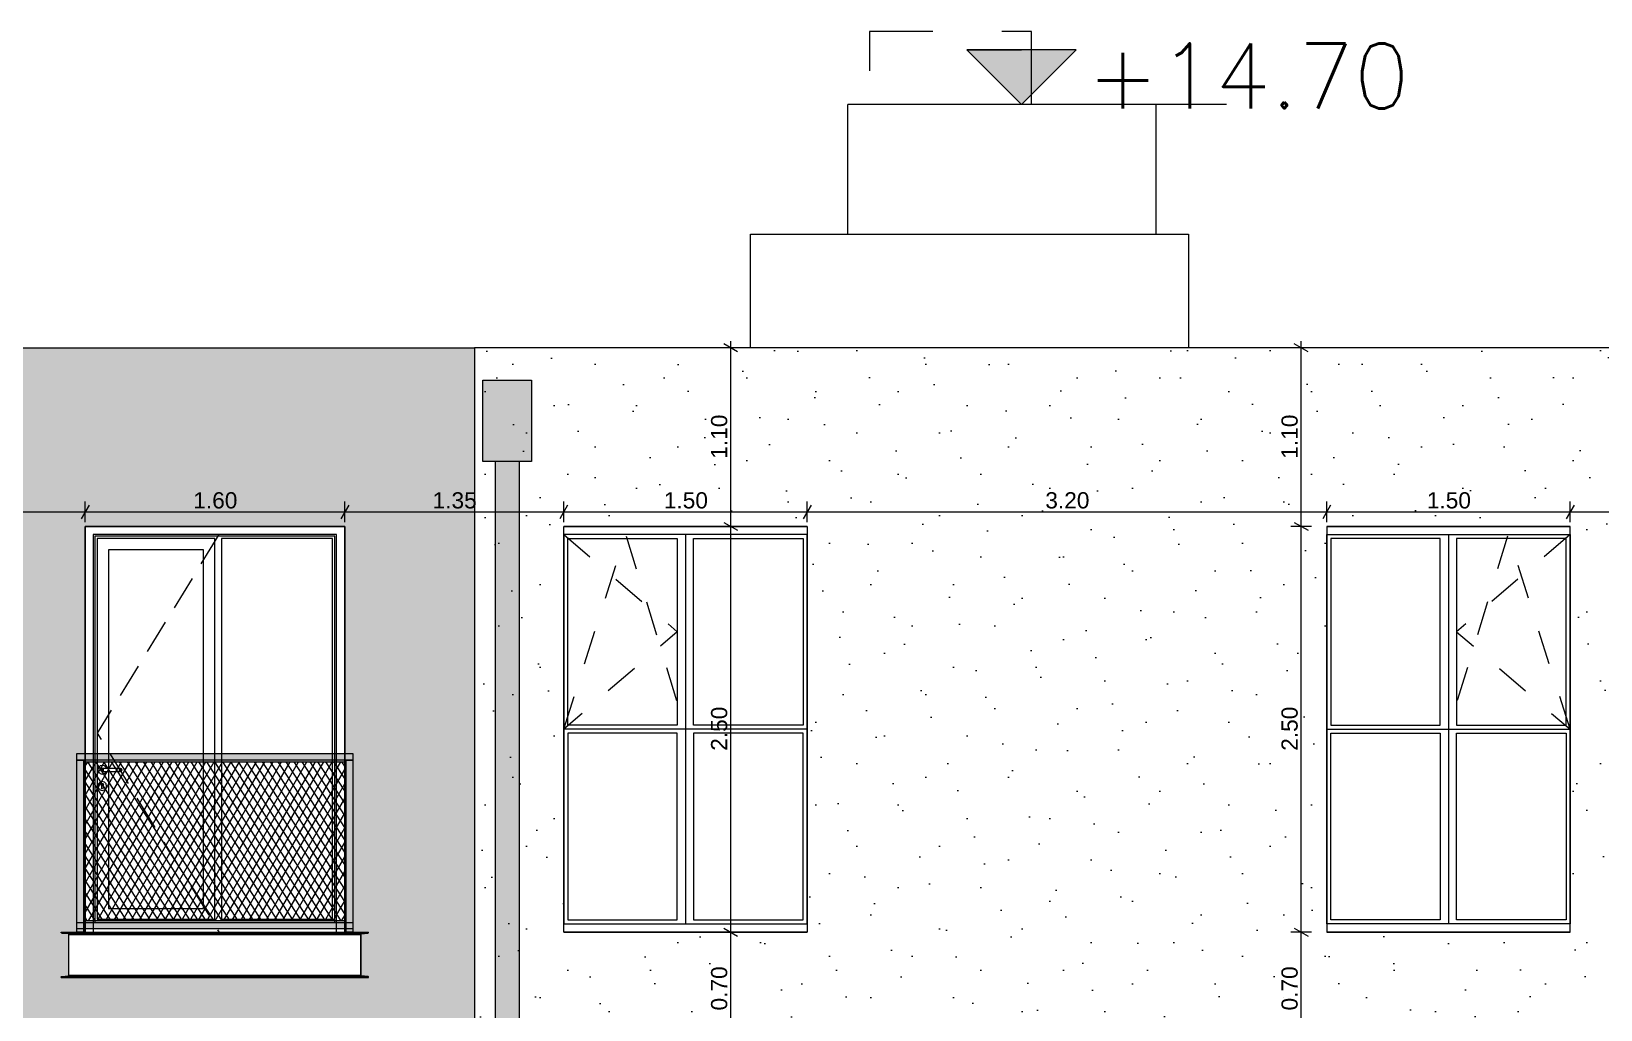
# Model space of a CAD drawing. Header units: millimetres. Extents: x 476571643 to 477489869, y 4620928210 to 4621294454.
# Drawn here: x 477412876 to 477422545, y 4621005952 to 4621011980 of the extents above; entities that cross this region are included whole.
import ezdxf

# ---------------------------------------------------------------- set-up
doc = ezdxf.new("R2010")
doc.units = ezdxf.units.MM
doc.header["$MEASUREMENT"] = 0
for name, pattern in [('Dashed', [423.333333, 211.666667, -211.666667]), ('Hidden Line', [317.5, 211.666667, -105.833333]), ('Long Dashed', [1058.333302, 634.99999, -423.333311])]:
    doc.linetypes.add(name, pattern=pattern)
for name, color, linetype, lineweight in [('0_Pen_No__1_Pen_No__250', 7, 'Continuous', 0), ('0_Pen_No__250_Pen_No__142', 142, 'Continuous', 0), ('0_Pen_No__7_Pen_No__250', 7, 'Continuous', 0), ('2D Drafting - General_Pen_No__7_Pen_No__7', 7, 'Continuous', 0), ('New_2D Drafting - General_Pen_No__1_Pen_No__253', 252, 'Continuous', 0), ('New_2D Drafting - General_Pen_No__30_Pen_No__9_Pen_No__9_Pen_No__253', 252, 'Continuous', 0), ('New_2D Drafting - General_Pen_No__30_Pen_No__9_Pen_No__9_Pen_No__255', 255, 'Continuous', 0), ('New_2D Drafting - General_Pen_No__30_Pen_No__9_Pen_No__9_Pen_No__42', 250, 'Continuous', 0), ('New_2D Drafting - General_Pen_No__30_Pen_No__9_Pen_No__9_Pen_No__7', 7, 'Continuous', 0), ('New_2D Drafting - General_Pen_No__4', 7, 'Continuous', 0), ('New_2D Drafting - General_Pen_No__7', 7, 'Continuous', 0), ('New_2D Drafting - General_Pen_No__7_Pen_No__250', 7, 'Continuous', 0), ('New_Structural - Bearing_Pen_No__250', 7, 'Continuous', 0), ('New_Structural - Bearing_Pen_No__7', 7, 'Continuous', 0), ('Structural - Bearing_Pen_No__250', 7, 'Continuous', 0), ('Structural - Bearing_Pen_No__7_Pen_No__7_Pen_No__7', 7, 'Continuous', 0), ('zoma_Pen_No__142', 142, 'Continuous', 0), ('zoma_Pen_No__1_Pen_No__142', 142, 'Continuous', 0)]:
    doc.layers.add(name, color=color, linetype=linetype, lineweight=lineweight)
doc.layers.add('zoma', color=7, linetype='Continuous')
doc.styles.add('GENERATED_STYLE_2', font='arial.ttf')
doc.dimstyles.new('GENERATED_STYLE__31', dxfattribs={"dimtxt": 100, "dimasz": 64.421331, "dimexe": 0.18, "dimexo": 3, "dimgap": 0.09, "dimtad": 1, "dimtih": 1, "dimtoh": 1, "dimlfac": 0.001, "dimzin": 0, "dimdsep": 46, "dimtxsty": 'GENERATED_STYLE_2', "dimblk": 'ARROWHEAD_2', "dimblk1": 'ARROWHEAD_2', "dimblk2": 'ARROWHEAD_2', "dimcen": 0.09, "dimclrd": 142, "dimclre": 142, "dimclrt": 142, "dimadec": 0, "dimazin": 0, "dimtfac": 1, "dimtdec": 4, "dimtmove": 0, "dimatfit": 3, "dimfxl": 1, "dimtolj": 1, "dimtzin": 0, "dimarcsym": 0})
doc.dimstyles.new('GENERATED_STYLE__32', dxfattribs={"dimtxt": 100, "dimasz": 64.421331, "dimexe": 0.18, "dimexo": 3, "dimgap": 0.09, "dimtad": 1, "dimlfac": 0.001, "dimzin": 0, "dimdsep": 46, "dimtxsty": 'GENERATED_STYLE_2', "dimblk": 'ARROWHEAD_2', "dimblk1": 'ARROWHEAD_2', "dimblk2": 'ARROWHEAD_2', "dimcen": 0.09, "dimclrd": 142, "dimclre": 142, "dimclrt": 142, "dimadec": 0, "dimazin": 0, "dimtfac": 1, "dimtdec": 4, "dimtmove": 0, "dimatfit": 3, "dimfxl": 1, "dimtolj": 1, "dimtzin": 0, "dimarcsym": 0})

# ---------------------------------------------------------------- blocks, each defined once
blk = doc.blocks.new('*D1758', base_point=(476844527.1, 4621385791))
at = {"layer": 'zoma_Pen_No__142', "color": 142, "linetype": 'Continuous', "lineweight": 0, "transparency": 16777216}
for p, q in [((477411532.4, 4621009061.3), (477411483.5, 4621008976.5)), ((477411508, 4621008955.3), (477411508, 4621009082.5)), ((477411508, 4621009018.9), (477413206.3, 4621009018.9)), ((477413230.8, 4621009061.3), (477413181.8, 4621008976.5)), ((477413206.3, 4621008955.3), (477413206.3, 4621009082.5))]:
    blk.add_line(p, q, dxfattribs=at)
at = {"layer": 'zoma_Pen_No__142', "color": 142, "lineweight": 0, "transparency": 16777216, "insert": (477412224.1, 4621009038.9), "char_height": 100, "attachment_point": 7, "style": 'GENERATED_STYLE_2'}
blk.add_mtext('\\A1;{\\pql;\\fArial CYR|b0|i0|c204|p34;1.70}', dxfattribs=at)
blk = doc.blocks.new('ARROWHEAD_2')
at = {"color": 0, "linetype": 'Continuous', "lineweight": 0}
for p, q in [((0, 0), (-1, 0)), ((-0.38, -0.66), (0.38, 0.66))]:
    blk.add_line(p, q, dxfattribs=at)
blk = doc.blocks.new('*D1759', base_point=(476844527.1, 4621385791))
at = {"layer": 'zoma_Pen_No__142', "color": 142, "linetype": 'Continuous', "lineweight": 0, "transparency": 16777216}
for p, q in [((477413230.8, 4621009061.3), (477413181.8, 4621008976.5)), ((477413206.3, 4621008955.3), (477413206.3, 4621009082.5)), ((477413206.3, 4621009018.9), (477414806.3, 4621009018.9)), ((477414830.8, 4621009061.3), (477414781.8, 4621008976.5)), ((477414806.3, 4621008955.3), (477414806.3, 4621009082.5))]:
    blk.add_line(p, q, dxfattribs=at)
at = {"layer": 'zoma_Pen_No__142', "color": 142, "lineweight": 0, "transparency": 16777216, "insert": (477413873.3, 4621009038.9), "char_height": 100, "attachment_point": 7, "style": 'GENERATED_STYLE_2'}
blk.add_mtext('\\A1;{\\pql;\\fArial CYR|b0|i0|c204|p34;1.60}', dxfattribs=at)
blk = doc.blocks.new('*D1760', base_point=(476844527.1, 4621385791))
at = {"layer": 'zoma_Pen_No__142', "color": 142, "linetype": 'Continuous', "lineweight": 0, "transparency": 16777216}
for p, q in [((477414830.8, 4621009061.3), (477414781.8, 4621008976.5)), ((477414806.3, 4621008955.3), (477414806.3, 4621009082.5)), ((477414806.3, 4621009018.9), (477416155.5, 4621009018.9)), ((477416180, 4621009061.3), (477416131.1, 4621008976.5)), ((477416155.5, 4621008955.3), (477416155.5, 4621009082.5))]:
    blk.add_line(p, q, dxfattribs=at)
at = {"layer": 'zoma_Pen_No__142', "color": 142, "lineweight": 0, "transparency": 16777216, "insert": (477415347.9, 4621009038.9), "char_height": 100, "attachment_point": 7, "style": 'GENERATED_STYLE_2'}
blk.add_mtext('\\A1;{\\pql;\\fArial CYR|b0|i0|c204|p34;1.35}', dxfattribs=at)
blk = doc.blocks.new('*D1761', base_point=(476844527.1, 4621385791))
at = {"layer": 'zoma_Pen_No__142', "color": 142, "linetype": 'Continuous', "lineweight": 0, "transparency": 16777216}
for p, q in [((477416180, 4621009061.3), (477416131.1, 4621008976.5)), ((477416155.5, 4621008955.3), (477416155.5, 4621009082.5)), ((477416155.5, 4621009018.9), (477417655.5, 4621009018.9)), ((477417680, 4621009061.3), (477417631.1, 4621008976.5)), ((477417655.5, 4621008955.3), (477417655.5, 4621009082.5))]:
    blk.add_line(p, q, dxfattribs=at)
at = {"layer": 'zoma_Pen_No__142', "color": 142, "lineweight": 0, "transparency": 16777216, "insert": (477416772.5, 4621009038.9), "char_height": 100, "attachment_point": 7, "style": 'GENERATED_STYLE_2'}
blk.add_mtext('\\A1;{\\pql;\\fArial CYR|b0|i0|c204|p34;1.50}', dxfattribs=at)
blk = doc.blocks.new('*D1762', base_point=(476844527.1, 4621385791))
at = {"layer": 'zoma_Pen_No__142', "color": 142, "linetype": 'Continuous', "lineweight": 0, "transparency": 16777216}
for p, q in [((477417680, 4621009061.3), (477417631.1, 4621008976.5)), ((477417655.5, 4621008955.3), (477417655.5, 4621009082.5)), ((477417655.5, 4621009018.9), (477420856.7, 4621009018.9)), ((477420881.2, 4621009061.3), (477420832.3, 4621008976.5)), ((477420856.7, 4621008955.3), (477420856.7, 4621009082.5))]:
    blk.add_line(p, q, dxfattribs=at)
at = {"layer": 'zoma_Pen_No__142', "color": 142, "lineweight": 0, "transparency": 16777216, "insert": (477419123.1, 4621009038.9), "char_height": 100, "attachment_point": 7, "style": 'GENERATED_STYLE_2'}
blk.add_mtext('\\A1;{\\pql;\\fArial CYR|b0|i0|c204|p34;3.20}', dxfattribs=at)
blk = doc.blocks.new('*D1763', base_point=(476844527.1, 4621385791))
at = {"layer": 'zoma_Pen_No__142', "color": 142, "linetype": 'Continuous', "lineweight": 0, "transparency": 16777216}
for p, q in [((477420881.2, 4621009061.3), (477420832.3, 4621008976.5)), ((477420856.7, 4621008955.3), (477420856.7, 4621009082.5)), ((477420856.7, 4621009018.9), (477422356.7, 4621009018.9)), ((477422381.2, 4621009061.3), (477422332.3, 4621008976.5)), ((477422356.7, 4621008955.3), (477422356.7, 4621009082.5))]:
    blk.add_line(p, q, dxfattribs=at)
at = {"layer": 'zoma_Pen_No__142', "color": 142, "lineweight": 0, "transparency": 16777216, "insert": (477421473.7, 4621009038.9), "char_height": 100, "attachment_point": 7, "style": 'GENERATED_STYLE_2'}
blk.add_mtext('\\A1;{\\pql;\\fArial CYR|b0|i0|c204|p34;1.50}', dxfattribs=at)
blk = doc.blocks.new('*D1764', base_point=(476844527.1, 4621385791))
at = {"layer": 'zoma_Pen_No__142', "color": 142, "linetype": 'Continuous', "lineweight": 0, "transparency": 16777216}
for p, q in [((477422381.2, 4621009061.3), (477422332.3, 4621008976.5)), ((477422356.7, 4621008955.3), (477422356.7, 4621009082.5)), ((477422356.7, 4621009018.9), (477423705.9, 4621009018.9)), ((477423730.4, 4621009061.3), (477423681.5, 4621008976.5)), ((477423705.9, 4621008955.3), (477423705.9, 4621009082.5))]:
    blk.add_line(p, q, dxfattribs=at)
at = {"layer": 'zoma_Pen_No__142', "color": 142, "lineweight": 0, "transparency": 16777216, "insert": (477422898.3, 4621009038.9), "char_height": 100, "attachment_point": 7, "style": 'GENERATED_STYLE_2'}
blk.add_mtext('\\A1;{\\pql;\\fArial CYR|b0|i0|c204|p34;1.35}', dxfattribs=at)
blk = doc.blocks.new('*D2073', base_point=(476844527.1, 4621385791))
at = {"layer": 'zoma_Pen_No__142', "color": 142, "linetype": 'Continuous', "lineweight": 0, "transparency": 16777216}
for p, q in [((477417248.3, 4621006430), (477417121.2, 4621006430)), ((477417142.4, 4621006454.5), (477417227.1, 4621006405.6)), ((477417184.7, 4621005730), (477417184.7, 4621006430)), ((477417248.3, 4621005730), (477417121.2, 4621005730)), ((477417142.4, 4621005754.5), (477417227.1, 4621005705.6))]:
    blk.add_line(p, q, dxfattribs=at)
at = {"layer": 'zoma_Pen_No__142', "color": 142, "lineweight": 0, "transparency": 16777216, "insert": (477417164.7, 4621005947), "char_height": 100, "attachment_point": 7, "rotation": 90, "style": 'GENERATED_STYLE_2'}
blk.add_mtext('\\A1;{\\pql;\\fArial CYR|b0|i0|c204|p34;0.70}', dxfattribs=at)
blk = doc.blocks.new('*D2074', base_point=(476844527.1, 4621385791))
at = {"layer": 'zoma_Pen_No__142', "color": 142, "linetype": 'Continuous', "lineweight": 0, "transparency": 16777216}
for p, q in [((477417248.3, 4621008930), (477417121.2, 4621008930)), ((477417142.4, 4621008954.5), (477417227.1, 4621008905.6)), ((477417184.7, 4621006430), (477417184.7, 4621008930)), ((477417248.3, 4621006430), (477417121.2, 4621006430)), ((477417142.4, 4621006454.5), (477417227.1, 4621006405.6))]:
    blk.add_line(p, q, dxfattribs=at)
at = {"layer": 'zoma_Pen_No__142', "color": 142, "lineweight": 0, "transparency": 16777216, "insert": (477417164.7, 4621007547), "char_height": 100, "attachment_point": 7, "rotation": 90, "style": 'GENERATED_STYLE_2'}
blk.add_mtext('\\A1;{\\pql;\\fArial CYR|b0|i0|c204|p34;2.50}', dxfattribs=at)
blk = doc.blocks.new('*D2075', base_point=(476844527.1, 4621385791))
at = {"layer": 'zoma_Pen_No__142', "color": 142, "linetype": 'Continuous', "lineweight": 0, "transparency": 16777216}
for p, q in [((477417248.3, 4621010029.6), (477417121.2, 4621010029.6)), ((477417227.1, 4621010005.1), (477417142.4, 4621010054.1)), ((477417184.7, 4621010029.6), (477417184.7, 4621010071)), ((477417184.7, 4621008930), (477417184.7, 4621010029.6)), ((477417248.3, 4621008930), (477417121.2, 4621008930)), ((477417142.4, 4621008954.5), (477417227.1, 4621008905.6))]:
    blk.add_line(p, q, dxfattribs=at)
at = {"layer": 'zoma_Pen_No__142', "color": 142, "lineweight": 0, "transparency": 16777216, "insert": (477417164.7, 4621009346.8), "char_height": 100, "attachment_point": 7, "rotation": 90, "style": 'GENERATED_STYLE_2'}
blk.add_mtext('\\A1;{\\pql;\\fArial CYR|b0|i0|c204|p34;1.10}', dxfattribs=at)
blk = doc.blocks.new('*D2081', base_point=(476844527.1, 4621385791))
at = {"layer": 'zoma_Pen_No__142', "color": 142, "linetype": 'Continuous', "lineweight": 0, "transparency": 16777216}
for p, q in [((477425100.9, 4621006430), (477424973.7, 4621006430)), ((477424994.9, 4621006454.5), (477425079.7, 4621006405.6)), ((477425037.3, 4621005730), (477425037.3, 4621006430)), ((477425100.9, 4621005730), (477424973.7, 4621005730)), ((477424994.9, 4621005754.5), (477425079.7, 4621005705.6))]:
    blk.add_line(p, q, dxfattribs=at)
at = {"layer": 'zoma_Pen_No__142', "color": 142, "lineweight": 0, "transparency": 16777216, "insert": (477425017.3, 4621005947), "char_height": 100, "attachment_point": 7, "rotation": 90, "style": 'GENERATED_STYLE_2'}
blk.add_mtext('\\A1;{\\pql;\\fArial CYR|b0|i0|c204|p34;0.70}', dxfattribs=at)
blk = doc.blocks.new('*D2082', base_point=(476844527.1, 4621385791))
at = {"layer": 'zoma_Pen_No__142', "color": 142, "linetype": 'Continuous', "lineweight": 0, "transparency": 16777216}
for p, q in [((477425100.9, 4621008930), (477424973.7, 4621008930)), ((477424994.9, 4621008954.5), (477425079.7, 4621008905.6)), ((477425037.3, 4621006430), (477425037.3, 4621008930)), ((477425100.9, 4621006430), (477424973.7, 4621006430)), ((477424994.9, 4621006454.5), (477425079.7, 4621006405.6))]:
    blk.add_line(p, q, dxfattribs=at)
at = {"layer": 'zoma_Pen_No__142', "color": 142, "lineweight": 0, "transparency": 16777216, "insert": (477425017.3, 4621007547), "char_height": 100, "attachment_point": 7, "rotation": 90, "style": 'GENERATED_STYLE_2'}
blk.add_mtext('\\A1;{\\pql;\\fArial CYR|b0|i0|c204|p34;2.50}', dxfattribs=at)
blk = doc.blocks.new('*D2083', base_point=(476844527.1, 4621385791))
at = {"layer": 'zoma_Pen_No__142', "color": 142, "linetype": 'Continuous', "lineweight": 0, "transparency": 16777216}
for p, q in [((477425100.9, 4621010029.6), (477424973.7, 4621010029.6)), ((477425079.7, 4621010005.1), (477424994.9, 4621010054.1)), ((477425037.3, 4621010029.6), (477425037.3, 4621010071)), ((477425037.3, 4621008930), (477425037.3, 4621010029.6)), ((477425100.9, 4621008930), (477424973.7, 4621008930)), ((477424994.9, 4621008954.5), (477425079.7, 4621008905.6))]:
    blk.add_line(p, q, dxfattribs=at)
at = {"layer": 'zoma_Pen_No__142', "color": 142, "lineweight": 0, "transparency": 16777216, "insert": (477425017.3, 4621009346.8), "char_height": 100, "attachment_point": 7, "rotation": 90, "style": 'GENERATED_STYLE_2'}
blk.add_mtext('\\A1;{\\pql;\\fArial CYR|b0|i0|c204|p34;1.10}', dxfattribs=at)
blk = doc.blocks.new('*D2089', base_point=(476844527.1, 4621385791))
at = {"layer": 'zoma_Pen_No__142', "color": 142, "linetype": 'Continuous', "lineweight": 0, "transparency": 16777216}
for p, q in [((477420762.9, 4621006430), (477420635.7, 4621006430)), ((477420656.9, 4621006454.5), (477420741.7, 4621006405.6)), ((477420699.3, 4621005730), (477420699.3, 4621006430)), ((477420762.9, 4621005730), (477420635.7, 4621005730)), ((477420656.9, 4621005754.5), (477420741.7, 4621005705.6))]:
    blk.add_line(p, q, dxfattribs=at)
at = {"layer": 'zoma_Pen_No__142', "color": 142, "lineweight": 0, "transparency": 16777216, "insert": (477420679.3, 4621005947), "char_height": 100, "attachment_point": 7, "rotation": 90, "style": 'GENERATED_STYLE_2'}
blk.add_mtext('\\A1;{\\pql;\\fArial CYR|b0|i0|c204|p34;0.70}', dxfattribs=at)
blk = doc.blocks.new('*D2090', base_point=(476844527.1, 4621385791))
at = {"layer": 'zoma_Pen_No__142', "color": 142, "linetype": 'Continuous', "lineweight": 0, "transparency": 16777216}
for p, q in [((477420762.9, 4621008930), (477420635.7, 4621008930)), ((477420656.9, 4621008954.5), (477420741.7, 4621008905.6)), ((477420699.3, 4621006430), (477420699.3, 4621008930)), ((477420762.9, 4621006430), (477420635.7, 4621006430)), ((477420656.9, 4621006454.5), (477420741.7, 4621006405.6))]:
    blk.add_line(p, q, dxfattribs=at)
at = {"layer": 'zoma_Pen_No__142', "color": 142, "lineweight": 0, "transparency": 16777216, "insert": (477420679.3, 4621007547), "char_height": 100, "attachment_point": 7, "rotation": 90, "style": 'GENERATED_STYLE_2'}
blk.add_mtext('\\A1;{\\pql;\\fArial CYR|b0|i0|c204|p34;2.50}', dxfattribs=at)
blk = doc.blocks.new('*D2091', base_point=(476844527.1, 4621385791))
at = {"layer": 'zoma_Pen_No__142', "color": 142, "linetype": 'Continuous', "lineweight": 0, "transparency": 16777216}
for p, q in [((477420762.9, 4621010029.6), (477420635.7, 4621010029.6)), ((477420741.7, 4621010005.1), (477420656.9, 4621010054.1)), ((477420699.3, 4621010029.6), (477420699.3, 4621010071)), ((477420699.3, 4621008930), (477420699.3, 4621010029.6)), ((477420762.9, 4621008930), (477420635.7, 4621008930)), ((477420656.9, 4621008954.5), (477420741.7, 4621008905.6))]:
    blk.add_line(p, q, dxfattribs=at)
at = {"layer": 'zoma_Pen_No__142', "color": 142, "lineweight": 0, "transparency": 16777216, "insert": (477420679.3, 4621009346.8), "char_height": 100, "attachment_point": 7, "rotation": 90, "style": 'GENERATED_STYLE_2'}
blk.add_mtext('\\A1;{\\pql;\\fArial CYR|b0|i0|c204|p34;1.10}', dxfattribs=at)

msp = doc.modelspace()

# ---------------------------------------------------------------- hatches: boundary and pattern name
at = {"layer": '0_Pen_No__250_Pen_No__142', "linetype": 'Continuous', "lineweight": 0}
msp.add_hatch(color=142, dxfattribs=at).paths.add_polyline_path([(477418976.278, 4621011529.442), (477419313.972, 4621011866.97), (477418638.75, 4621011867.135)])
at = {"layer": 'New_2D Drafting - General_Pen_No__30_Pen_No__9_Pen_No__9_Pen_No__253', "linetype": 'Continuous', "lineweight": 0}
h = msp.add_hatch(dxfattribs=at)
h.set_pattern_fill('BRICK___RUNNING_BOND', color=252, style=0, pattern_type=2)
h.set_pattern_definition([(0, (476844527.15, 4621385791.044), (0, 66.64), []), (90, (476844527.15, 4621385791.04), (-244.8, 0), [66.64, -66.64]), (90, (476844649.55, 4621385857.68), (-244.8, 0), [66.64, -66.64])])
h.paths.add_polyline_path([(477408636.175, 4621010029.584), (477415606.129, 4621010029.584), (477415606.129, 4620999330.04), (477415356.743, 4620999330.04), (477413756.743, 4620999330.04), (477412206.527, 4620999330.04), (477412206.527, 4621008930.008), (477412206.527, 4621009630.003), (477409106.655, 4621009630.003), (477408636.186, 4621009630.003)])
h.paths.add_polyline_path([(477414906.205, 4621000030.046), (477414906.205, 4620999750.046), (477413106.205, 4620999750.046), (477413106.205, 4621000030.046), (477413206.311, 4621000030.046), (477413206.311, 4621002530.046), (477414806.311, 4621002530.046), (477414806.311, 4621000030.046)], flags=0)
h.paths.add_polyline_path([(477414906.192, 4621003230.046), (477414906.192, 4621002950.046), (477413106.192, 4621002950.046), (477413106.192, 4621003230.046), (477413206.311, 4621003230.046), (477413206.311, 4621005730.046), (477414806.311, 4621005730.046), (477414806.311, 4621003230.046)], flags=0)
h.paths.add_polyline_path([(477413106.192, 4621006150.046), (477413106.192, 4621006430.046), (477413206.311, 4621006430.046), (477413206.311, 4621008930.046), (477414806.311, 4621008930.046), (477414806.311, 4621006430.046), (477414906.192, 4621006430.046), (477414906.192, 4621006150.046)], flags=0)
at = {"layer": 'New_2D Drafting - General_Pen_No__30_Pen_No__9_Pen_No__9_Pen_No__255', "linetype": 'Continuous', "lineweight": 0}
for points in [[(477415957.313, 4621009330.016), (477415657.313, 4621009330.016), (477415657.313, 4621009830.016), (477415957.313, 4621009830.016)], [(477415882.313, 4620996829.992), (477415882.313, 4621009330.016), (477415732.313, 4621009330.016), (477415732.313, 4620996829.992)], [(477414856.205, 4621007530.042), (477414856.205, 4621007490.042), (477413156.205, 4621007490.042), (477413156.205, 4621007530.042)], [(477413196.212, 4621006430.04), (477413156.205, 4621006430.04), (477413156.205, 4621007490.042), (477413196.212, 4621007490.042)], [(477413196.212, 4621006490.04), (477413206.212, 4621006500.04), (477413206.212, 4621007480.042), (477413196.212, 4621007490.042)], [(477414806.199, 4621007480.042), (477414816.199, 4621007490.042), (477413196.212, 4621007490.042), (477413206.212, 4621007480.042)], [(477414806.199, 4621006500.04), (477414816.199, 4621006490.04), (477414816.199, 4621007490.042), (477414806.199, 4621007480.042)], [(477414856.205, 4621006430.04), (477414816.199, 4621006430.04), (477414816.199, 4621007490.042), (477414856.205, 4621007490.042)], [(477414856.205, 4621006490.04), (477414856.205, 4621006450.04), (477413156.205, 4621006450.04), (477413156.205, 4621006490.04)], [(477414816.199, 4621006490.04), (477414806.199, 4621006500.04), (477413206.212, 4621006500.04), (477413196.212, 4621006490.04)]]:
    msp.add_hatch(color=255, dxfattribs=at).paths.add_polyline_path(points)
at = {"layer": 'New_2D Drafting - General_Pen_No__30_Pen_No__9_Pen_No__9_Pen_No__42', "linetype": 'Continuous', "lineweight": 0, "true_color": 0xc7c8ca}
h = msp.add_hatch(dxfattribs=at)
h.set_pattern_fill('CUT_STONE', color=9, style=0, pattern_type=2)
h.set_pattern_definition([(45, (476844527.15, 4621386591.04), (-254.55844, 254.55844), [0, -240, 0, -360]), (110, (476845327.15, 4621386591.04), (338.28934, 123.12725), [0, -176, 0, -304])])
h.paths.add_polyline_path([(477415606.129, 4620996830.041), (477416007.111, 4620996830.041), (477416007.111, 4620999329.991), (477417656.843, 4620999329.991), (477417656.843, 4620996830.041), (477420857.281, 4620996830.041), (477420857.281, 4620999329.991), (477422357.281, 4620999329.991), (477422357.281, 4620996830.041), (477422906.13, 4620996830.041), (477422906.13, 4621010029.584), (477415606.129, 4621010029.584)])
h.paths.add_polyline_path([(477416155.525, 4621005729.935), (477417655.525, 4621005729.935), (477417655.525, 4621003229.935), (477416155.525, 4621003229.935)], flags=0)
h.paths.add_polyline_path([(477416155.525, 4621000029.935), (477416155.525, 4621002529.935), (477417655.525, 4621002529.935), (477417655.525, 4621000029.935)], flags=0)
h.paths.add_polyline_path([(477416155.525, 4621006429.935), (477416155.525, 4621008929.935), (477417655.525, 4621008929.935), (477417655.525, 4621006429.935)], flags=0)
h.paths.add_polyline_path([(477420856.734, 4621003229.935), (477420856.734, 4621005729.935), (477422356.734, 4621005729.935), (477422356.734, 4621003229.935)], flags=0)
h.paths.add_polyline_path([(477420856.734, 4621008929.935), (477420856.734, 4621006429.935), (477422356.734, 4621006429.935), (477422356.734, 4621008929.935)], flags=0)
h.paths.add_polyline_path([(477420856.734, 4621000029.935), (477422356.734, 4621000029.935), (477422356.734, 4621002529.935), (477420856.734, 4621002529.935)], flags=0)
at = {"layer": 'New_2D Drafting - General_Pen_No__7', "linetype": 'Continuous', "lineweight": 0}
h = msp.add_hatch(dxfattribs=at)
h.set_pattern_fill('BATT_INSULATION', style=0, pattern_type=2)
h.set_pattern_definition([(60, (476844527.15, 4621385791.044), (-38.9711432, 22.5), []), (122.8330945, (476844527.15, 4621385791.044), (36.8060797, 18.75), [])])
h.paths.add_polyline_path([(477413206.212, 4621007480.042), (477414806.199, 4621007480.042), (477414806.199, 4621006500.04), (477413206.212, 4621006500.04)])

# ---------------------------------------------------------------- linework, layer by layer
at = {"layer": '0_Pen_No__1_Pen_No__250', "color": 7, "linetype": 'Continuous', "lineweight": 0, "flags": 128}
for points in [[(477418976.278, 4621011529.442), (477418638.75, 4621011867.135), (477418976.361, 4621011867.053)], [(477418976.278, 4621011529.442), (477419313.972, 4621011866.97), (477418976.361, 4621011867.053)], [(477420238.667, 4621011529.134), (477418638.667, 4621011529.524)]]:
    msp.add_lwpolyline(points, dxfattribs=at)
at = {"layer": '0_Pen_No__250_Pen_No__142', "color": 142, "linetype": 'Continuous', "lineweight": 0, "flags": 128}
msp.add_lwpolyline([(477418976.278, 4621011529.442), (477419313.972, 4621011866.97), (477418638.75, 4621011867.135)], close=True, dxfattribs=at)
at = {"layer": '0_Pen_No__7_Pen_No__250', "color": 7, "linetype": 'Continuous', "lineweight": 0, "flags": 128}
for points in [[(477417655.525, 4621008929.935), (477416155.525, 4621008929.935)], [(477420856.734, 4621008929.935), (477422356.734, 4621008929.935)], [(477416155.525, 4621006429.935), (477417655.525, 4621006429.935)], [(477422356.734, 4621006429.935), (477420856.734, 4621006429.935)]]:
    msp.add_lwpolyline(points, dxfattribs=at)
at = {"layer": '2D Drafting - General_Pen_No__7_Pen_No__7', "color": 7, "linetype": 'Continuous', "lineweight": 0, "flags": 128}
for points in [[(477413210.436, 4621006430.04), (477414806.32, 4621006430.046), (477414806.311, 4621008930.046), (477413206.311, 4621008930.04)], [(477413206.311, 4621008930.04), (477413206.32, 4621006430.04), (477413210.436, 4621006430.04)]]:
    msp.add_lwpolyline(points, dxfattribs=at)
for points in [[(477414756.311, 4621008880.045), (477413256.311, 4621008880.039), (477413256.32, 4621006430.041), (477414756.32, 4621006430.047)], [(477414746.311, 4621008870.045), (477413266.311, 4621008870.039), (477413266.319, 4621006490.042), (477414746.319, 4621006490.047)], [(477414006.315, 4621008855.042), (477413281.311, 4621008855.04), (477413281.319, 4621006510.042), (477414006.319, 4621006510.044)], [(477414731.311, 4621008855.044), (477414046.311, 4621008855.042), (477414046.319, 4621006510.045), (477414731.319, 4621006510.047)], [(477413936.311, 4621008785.042), (477413351.311, 4621008785.04), (477413351.319, 4621006575.042), (477413936.319, 4621006575.044)]]:
    msp.add_lwpolyline(points, close=True, dxfattribs=at)
at = {"layer": '2D Drafting - General_Pen_No__7_Pen_No__7', "color": 7, "linetype": 'Hidden Line', "lineweight": 0, "flags": 128}
msp.add_lwpolyline([(477414031.311, 4621008880.042), (477413281.315, 4621007655.917), (477414030.543, 4621006431.327)], dxfattribs=at)
at = {"layer": 'New_2D Drafting - General_Pen_No__1_Pen_No__253', "color": 252, "linetype": 'Long Dashed', "lineweight": 0, "flags": 128}
msp.add_lwpolyline([(477419038.836, 4621011529.426), (477419038.836, 4621011979.818), (477418038.836, 4621011979.818), (477418038.836, 4621011529.442)], dxfattribs=at)
at = {"layer": 'New_2D Drafting - General_Pen_No__30_Pen_No__9_Pen_No__9_Pen_No__7', "color": 7, "linetype": 'Continuous', "lineweight": 0, "flags": 128}
for points in [[(477408636.175, 4621010029.584), (477415606.129, 4621010029.584), (477415606.129, 4620999330.04), (477415356.743, 4620999330.04), (477413756.743, 4620999330.04), (477412206.527, 4620999330.04), (477412206.527, 4621008930.008), (477412206.527, 4621009630.003), (477409106.655, 4621009630.003), (477408636.186, 4621009630.003)], [(477415606.129, 4620996830.041), (477416007.111, 4620996830.041), (477416007.111, 4620999329.991), (477417656.843, 4620999329.991), (477417656.843, 4620996830.041), (477420857.281, 4620996830.041), (477420857.281, 4620999329.991), (477422357.281, 4620999329.991), (477422357.281, 4620996830.041), (477422906.13, 4620996830.041), (477422906.13, 4621010029.584), (477415606.129, 4621010029.584)], [(477415957.313, 4621009330.016), (477415657.313, 4621009330.016), (477415657.313, 4621009830.016), (477415957.313, 4621009830.016)], [(477415882.313, 4620996829.992), (477415882.313, 4621009330.016), (477415732.313, 4621009330.016), (477415732.313, 4620996829.992)], [(477413106.192, 4621006150.046), (477413106.192, 4621006430.046), (477413206.311, 4621006430.046), (477413206.311, 4621008930.046), (477414806.311, 4621008930.046), (477414806.311, 4621006430.046), (477414906.192, 4621006430.046), (477414906.192, 4621006150.046)], [(477416155.525, 4621006429.935), (477416155.525, 4621008929.935), (477417655.525, 4621008929.935), (477417655.525, 4621006429.935)], [(477420856.734, 4621008929.935), (477420856.734, 4621006429.935), (477422356.734, 4621006429.935), (477422356.734, 4621008929.935)], [(477414856.205, 4621007530.042), (477414856.205, 4621007490.042), (477413156.205, 4621007490.042), (477413156.205, 4621007530.042)], [(477413196.212, 4621006430.04), (477413156.205, 4621006430.04), (477413156.205, 4621007490.042), (477413196.212, 4621007490.042)], [(477413196.212, 4621006490.04), (477413206.212, 4621006500.04), (477413206.212, 4621007480.042), (477413196.212, 4621007490.042)], [(477414806.199, 4621007480.042), (477414816.199, 4621007490.042), (477413196.212, 4621007490.042), (477413206.212, 4621007480.042)], [(477414806.199, 4621006500.04), (477414816.199, 4621006490.04), (477414816.199, 4621007490.042), (477414806.199, 4621007480.042)], [(477414856.205, 4621006430.04), (477414816.199, 4621006430.04), (477414816.199, 4621007490.042), (477414856.205, 4621007490.042)], [(477414856.205, 4621006490.04), (477414856.205, 4621006450.04), (477413156.205, 4621006450.04), (477413156.205, 4621006490.04)], [(477414816.199, 4621006490.04), (477414806.199, 4621006500.04), (477413206.212, 4621006500.04), (477413196.212, 4621006490.04)]]:
    msp.add_lwpolyline(points, close=True, dxfattribs=at)
at = {"layer": 'New_2D Drafting - General_Pen_No__4', "color": 7, "linetype": 'Continuous', "lineweight": 0, "flags": 128}
msp.add_lwpolyline([(477413206.212, 4621007480.042), (477414806.199, 4621007480.042), (477414806.199, 4621006500.04), (477413206.212, 4621006500.04)], close=True, dxfattribs=at)
at = {"layer": 'New_2D Drafting - General_Pen_No__7_Pen_No__250', "color": 7, "linetype": 'Dashed', "lineweight": 0, "flags": 128}
for points in [[(477416155.727, 4621007679.935), (477416537.586, 4621008879.935), (477416905.461, 4621007679.935)], [(477416155.727, 4621008879.935), (477416855.52, 4621008279.935), (477416155.727, 4621007679.935)], [(477422356.532, 4621007679.935), (477421974.673, 4621008879.935), (477421606.798, 4621007679.935)], [(477422356.532, 4621008879.935), (477421656.739, 4621008279.935), (477422356.532, 4621007679.935)]]:
    msp.add_lwpolyline(points, dxfattribs=at)
at = {"layer": 'New_Structural - Bearing_Pen_No__250', "color": 7, "linetype": 'Continuous', "lineweight": 0}
for p, q in [((477413288.824, 4621007443.541), (477413285.206, 4621007430.041)), ((477413285.206, 4621007430.041), (477413288.824, 4621007416.541)), ((477413298.706, 4621007453.423), (477413288.824, 4621007443.541)), ((477413288.824, 4621007416.541), (477413298.707, 4621007406.658)), ((477413312.206, 4621007457.041), (477413298.706, 4621007453.423)), ((477413298.707, 4621007406.658), (477413312.207, 4621007403.041)), ((477413305.135, 4621007437.112), (477413302.206, 4621007430.041)), ((477413302.206, 4621007430.041), (477413305.135, 4621007422.97)), ((477413306.687, 4621007437.112), (477413303.929, 4621007430.041)), ((477413303.929, 4621007430.041), (477413306.688, 4621007422.97)), ((477413312.206, 4621007440.041), (477413305.135, 4621007437.112)), ((477413305.135, 4621007422.97), (477413312.207, 4621007420.041)), ((477413311.502, 4621007437.112), (477413309.39, 4621007430.041)), ((477413309.39, 4621007430.041), (477413311.502, 4621007422.97)), ((477413325.706, 4621007453.423), (477413312.206, 4621007457.041)), ((477413312.206, 4621007440.041), (477413313.348, 4621007440.041)), ((477413312.207, 4621007420.041), (477413313.348, 4621007420.041)), ((477413312.207, 4621007403.041), (477413325.707, 4621007406.658)), ((477413313.348, 4621007440.041), (477413316.6, 4621007440.041)), ((477413313.348, 4621007420.041), (477413316.6, 4621007420.041)), ((477413316.6, 4621007440.041), (477413321.466, 4621007440.041)), ((477413316.6, 4621007420.041), (477413321.466, 4621007420.041)), ((477413318.707, 4621007437.112), (477413317.564, 4621007430.041)), ((477413317.564, 4621007430.041), (477413318.707, 4621007422.97)), ((477413321.466, 4621007440.041), (477413327.206, 4621007440.041)), ((477413321.466, 4621007420.041), (477413327.207, 4621007420.041)), ((477413335.589, 4621007443.541), (477413325.706, 4621007453.423)), ((477413325.707, 4621007406.658), (477413335.589, 4621007416.541)), ((477413327.206, 4621007440.041), (477413407.206, 4621007440.041)), ((477413327.207, 4621007420.041), (477413407.207, 4621007420.041)), ((477413336.527, 4621007440.041), (477413335.589, 4621007443.541)), ((477413335.589, 4621007416.541), (477413336.527, 4621007420.041)), ((477413407.206, 4621007440.041), (477413412.947, 4621007440.041)), ((477413407.207, 4621007420.041), (477413412.947, 4621007420.041)), ((477413412.947, 4621007440.041), (477413417.813, 4621007440.041)), ((477413412.947, 4621007420.041), (477413417.813, 4621007420.041)), ((477413415.706, 4621007437.112), (477413416.849, 4621007430.041)), ((477413416.849, 4621007430.041), (477413415.706, 4621007422.97)), ((477413417.813, 4621007440.041), (477413421.065, 4621007440.041)), ((477413417.813, 4621007420.041), (477413421.065, 4621007420.041)), ((477413421.065, 4621007440.041), (477413422.206, 4621007440.041)), ((477413421.065, 4621007420.041), (477413422.207, 4621007420.041)), ((477413422.206, 4621007440.041), (477413429.278, 4621007437.112)), ((477413429.278, 4621007422.97), (477413422.207, 4621007420.041)), ((477413422.911, 4621007437.112), (477413425.023, 4621007430.041)), ((477413425.023, 4621007430.041), (477413422.911, 4621007422.97)), ((477413427.725, 4621007437.112), (477413430.484, 4621007430.041)), ((477413430.484, 4621007430.041), (477413427.726, 4621007422.97)), ((477413429.278, 4621007437.112), (477413432.206, 4621007430.041)), ((477413432.206, 4621007430.041), (477413429.278, 4621007422.97)), ((477413288.824, 4621007343.541), (477413285.207, 4621007330.041)), ((477413285.207, 4621007330.041), (477413288.824, 4621007316.541)), ((477413298.707, 4621007353.423), (477413288.824, 4621007343.541)), ((477413288.824, 4621007316.541), (477413298.707, 4621007306.658)), ((477413312.207, 4621007357.041), (477413298.707, 4621007353.423)), ((477413298.707, 4621007306.658), (477413312.207, 4621007303.041)), ((477413305.487, 4621007341.68), (477413304.739, 4621007339.733)), ((477413307.207, 4621007334.441), (477413304.739, 4621007339.733)), ((477413305.487, 4621007341.68), (477413306.832, 4621007345.184)), ((477413306.832, 4621007345.184), (477413312.207, 4621007347.466)), ((477413307.207, 4621007332.927), (477413307.207, 4621007334.441)), ((477413307.207, 4621007332.927), (477413307.207, 4621007330.041)), ((477413307.207, 4621007330.041), (477413307.207, 4621007327.154)), ((477413307.207, 4621007327.154), (477413307.207, 4621007321.38)), ((477413307.207, 4621007321.38), (477413307.207, 4621007317.541)), ((477413308.671, 4621007314.005), (477413307.207, 4621007317.541)), ((477413312.207, 4621007312.541), (477413308.671, 4621007314.005)), ((477413325.707, 4621007353.423), (477413312.207, 4621007357.041)), ((477413312.207, 4621007347.466), (477413317.582, 4621007345.184)), ((477413315.742, 4621007314.005), (477413312.207, 4621007312.541)), ((477413312.207, 4621007303.041), (477413325.707, 4621007306.658)), ((477413317.207, 4621007317.541), (477413315.742, 4621007314.005)), ((477413319.675, 4621007339.733), (477413317.207, 4621007334.441)), ((477413317.207, 4621007334.441), (477413317.207, 4621007332.927)), ((477413317.207, 4621007332.927), (477413317.207, 4621007330.041)), ((477413317.207, 4621007330.041), (477413317.207, 4621007327.154)), ((477413317.207, 4621007327.154), (477413317.207, 4621007321.38)), ((477413317.207, 4621007321.38), (477413317.207, 4621007317.541)), ((477413318.927, 4621007341.68), (477413317.582, 4621007345.184)), ((477413318.927, 4621007341.68), (477413319.675, 4621007339.733)), ((477413335.589, 4621007343.541), (477413325.707, 4621007353.423)), ((477413325.707, 4621007306.658), (477413335.59, 4621007316.541)), ((477413339.207, 4621007330.041), (477413335.589, 4621007343.541)), ((477413335.59, 4621007316.541), (477413339.207, 4621007330.041))]:
    msp.add_line(p, q, dxfattribs=at)
at = {"layer": 'New_Structural - Bearing_Pen_No__7', "color": 7, "linetype": 'Continuous', "lineweight": 0}
for p, q in [((477417905.942, 4621010729.404), (477417905.942, 4621011529.442)), ((477419805.942, 4621011529.442), (477417905.942, 4621011529.442)), ((477419805.942, 4621010729.404), (477419805.942, 4621011529.442))]:
    msp.add_line(p, q, dxfattribs=at)
msp.add_lwpolyline([(477417305.942, 4621010029.584), (477417305.942, 4621010729.404), (477420005.942, 4621010729.404), (477420005.942, 4621010029.584)], dxfattribs=at)
at = {"layer": 'Structural - Bearing_Pen_No__250', "color": 7, "linetype": 'Continuous', "lineweight": 0}
for p, q in [((477413059.879, 4621006427.545), (477413059.879, 4621006430.04)), ((477413059.879, 4621006430.04), (477414952.531, 4621006430.04)), ((477413060.279, 4621006426.014), (477413059.879, 4621006427.545)), ((477413059.879, 4621006427.545), (477414952.531, 4621006427.545)), ((477413061.417, 4621006424.717), (477413060.279, 4621006426.014)), ((477413063.12, 4621006423.85), (477413061.417, 4621006424.717)), ((477413064.342, 4621006423.59), (477413063.12, 4621006423.85)), ((477413101.743, 4621006419.6), (477413064.342, 4621006423.59)), ((477413064.342, 4621006423.59), (477414948.069, 4621006423.59)), ((477413102.965, 4621006419.341), (477413101.743, 4621006419.6)), ((477413101.743, 4621006419.6), (477414910.668, 4621006419.6)), ((477413104.668, 4621006418.474), (477413102.965, 4621006419.341)), ((477413105.806, 4621006417.176), (477413104.668, 4621006418.474)), ((477413106.205, 4621006415.645), (477413105.806, 4621006417.176)), ((477413106.205, 4621006415.645), (477414906.205, 4621006415.645)), ((477413106.205, 4621006164.435), (477413106.205, 4621006415.645)), ((477414906.205, 4621006415.645), (477414906.605, 4621006417.176)), ((477414906.205, 4621006164.435), (477414906.205, 4621006415.645)), ((477414906.605, 4621006417.176), (477414907.743, 4621006418.474)), ((477414907.743, 4621006418.474), (477414909.446, 4621006419.341)), ((477414909.446, 4621006419.341), (477414910.668, 4621006419.6)), ((477414910.668, 4621006419.6), (477414948.069, 4621006423.59)), ((477414948.069, 4621006423.59), (477414949.291, 4621006423.85)), ((477414949.291, 4621006423.85), (477414950.994, 4621006424.717)), ((477414950.994, 4621006424.717), (477414952.132, 4621006426.014)), ((477414952.132, 4621006426.014), (477414952.531, 4621006427.545)), ((477414952.531, 4621006427.545), (477414952.531, 4621006430.04)), ((477413059.879, 4621006152.535), (477413060.279, 4621006154.066)), ((477413059.879, 4621006150.04), (477413059.879, 4621006152.535)), ((477413059.879, 4621006152.535), (477414952.531, 4621006152.535)), ((477413059.879, 4621006150.04), (477414952.531, 4621006150.04)), ((477413060.279, 4621006154.066), (477413061.417, 4621006155.364)), ((477413061.417, 4621006155.364), (477413063.12, 4621006156.231)), ((477413063.12, 4621006156.231), (477413064.342, 4621006156.49)), ((477413064.342, 4621006156.49), (477413101.743, 4621006160.48)), ((477413064.342, 4621006156.49), (477414948.069, 4621006156.49)), ((477413101.743, 4621006160.48), (477413102.965, 4621006160.74)), ((477413101.743, 4621006160.48), (477414910.668, 4621006160.48)), ((477413102.965, 4621006160.74), (477413104.668, 4621006161.607)), ((477413104.668, 4621006161.607), (477413105.806, 4621006162.904)), ((477413105.806, 4621006162.904), (477413106.205, 4621006164.435)), ((477413106.19, 4621006164.435), (477414906.205, 4621006164.435)), ((477414906.605, 4621006162.904), (477414906.205, 4621006164.435)), ((477414907.743, 4621006161.607), (477414906.605, 4621006162.904)), ((477414909.446, 4621006160.74), (477414907.743, 4621006161.607)), ((477414910.668, 4621006160.48), (477414909.446, 4621006160.74)), ((477414948.069, 4621006156.49), (477414910.668, 4621006160.48)), ((477414949.291, 4621006156.231), (477414948.069, 4621006156.49)), ((477414950.994, 4621006155.364), (477414949.291, 4621006156.231)), ((477414952.132, 4621006154.066), (477414950.994, 4621006155.364)), ((477414952.531, 4621006152.535), (477414952.132, 4621006154.066)), ((477414952.531, 4621006150.04), (477414952.531, 4621006152.535))]:
    msp.add_line(p, q, dxfattribs=at)
at = {"layer": 'Structural - Bearing_Pen_No__7_Pen_No__7_Pen_No__7', "color": 7, "linetype": 'Continuous', "lineweight": 0}
for p, q in [((477416155.727, 4621008879.935), (477416155.727, 4621006479.935)), ((477417655.195, 4621008879.935), (477416155.727, 4621008879.935)), ((477416180.727, 4621008854.935), (477416855.52, 4621008854.935)), ((477416180.727, 4621007704.935), (477416180.727, 4621008854.935)), ((477416855.52, 4621008854.935), (477416855.52, 4621007704.935)), ((477416905.521, 4621008879.935), (477416905.461, 4621006479.998)), ((477416955.525, 4621008854.935), (477417630.195, 4621008854.935)), ((477416955.525, 4621007704.935), (477416955.525, 4621008854.935)), ((477417630.195, 4621008854.935), (477417630.195, 4621007704.935)), ((477417655.195, 4621006479.935), (477417655.195, 4621008879.935)), ((477420857.064, 4621008879.935), (477422356.532, 4621008879.935)), ((477420857.064, 4621006479.935), (477420857.064, 4621008879.935)), ((477421556.734, 4621008854.935), (477420882.064, 4621008854.935)), ((477420882.064, 4621008854.935), (477420882.064, 4621007704.935)), ((477421556.734, 4621007704.935), (477421556.734, 4621008854.935)), ((477421606.738, 4621008879.935), (477421606.798, 4621006479.998)), ((477422331.532, 4621008854.935), (477421656.739, 4621008854.935)), ((477421656.739, 4621008854.935), (477421656.739, 4621007704.935)), ((477422331.532, 4621007704.935), (477422331.532, 4621008854.935)), ((477422356.532, 4621008879.935), (477422356.532, 4621006479.935)), ((477417655.195, 4621007679.935), (477416155.727, 4621007679.935)), ((477416855.52, 4621007704.935), (477416180.727, 4621007704.935)), ((477417630.195, 4621007704.935), (477416955.525, 4621007704.935)), ((477420857.064, 4621007679.935), (477422356.532, 4621007679.935)), ((477420882.064, 4621007704.935), (477421556.734, 4621007704.935)), ((477421656.739, 4621007704.935), (477422331.532, 4621007704.935)), ((477416855.52, 4621007654.935), (477416180.727, 4621007654.935)), ((477416180.727, 4621007654.935), (477416180.727, 4621006504.935)), ((477416855.52, 4621006504.935), (477416855.52, 4621007654.935)), ((477416955.525, 4621007654.935), (477416955.525, 4621006504.935)), ((477417630.195, 4621007654.935), (477416955.525, 4621007654.935)), ((477417630.195, 4621006504.935), (477417630.195, 4621007654.935)), ((477420882.064, 4621006504.935), (477420882.064, 4621007654.935)), ((477420882.064, 4621007654.935), (477421556.734, 4621007654.935)), ((477421556.734, 4621007654.935), (477421556.734, 4621006504.935)), ((477421656.739, 4621007654.935), (477422331.532, 4621007654.935)), ((477421656.739, 4621006504.935), (477421656.739, 4621007654.935)), ((477422331.532, 4621007654.935), (477422331.532, 4621006504.935)), ((477416180.727, 4621006504.935), (477416855.52, 4621006504.935)), ((477416955.525, 4621006504.935), (477417630.195, 4621006504.935)), ((477421556.734, 4621006504.935), (477420882.064, 4621006504.935)), ((477422331.532, 4621006504.935), (477421656.739, 4621006504.935)), ((477416155.727, 4621006479.935), (477417655.195, 4621006479.935)), ((477422356.532, 4621006479.935), (477420857.064, 4621006479.935))]:
    msp.add_line(p, q, dxfattribs=at)

# ---------------------------------------------------------------- texts
at = {"layer": 'zoma_Pen_No__1_Pen_No__142', "color": 142, "linetype": 'Continuous', "lineweight": 0, "insert": (477419378.581, 4621011505.698), "char_height": 400, "attachment_point": 7, "rotation": 359.9860128}
msp.add_mtext('\\A1;{\\pql;\\Ftxt.shx;+1\\Ftxt.shx;4\\Ftxt.shx;.\\Ftxt.shx;70}', dxfattribs=at)

# ---------------------------------------------------------------- dimensions: what is measured, and where the dimension line sits
at = {"layer": 'zoma', "color": 142, "linetype": 'Continuous', "lineweight": 0}
for base, p1, p2, picture, middle in [((477417184.748, 4621010029.584), (477411507.968, 4621008930.04), (477411651.738, 4621010029.584), '*D2075', (477417114.748, 4621009476.666)), ((477425037.308, 4621010029.584), (477411507.968, 4621008930.04), (477411651.738, 4621010029.584), '*D2083', (477424967.308, 4621009476.666)), ((477420699.317, 4621010029.584), (477411507.968, 4621008930.04), (477411651.738, 4621010029.584), '*D2091', (477420629.317, 4621009476.666)), ((477417184.748, 4621008930.04), (477411507.96, 4621006430.04), (477411507.968, 4621008930.04), '*D2074', (477417114.748, 4621007676.894)), ((477425037.308, 4621008930.04), (477411507.96, 4621006430.04), (477411507.968, 4621008930.04), '*D2082', (477424967.308, 4621007676.894)), ((477420699.317, 4621008930.04), (477411507.96, 4621006430.04), (477411507.968, 4621008930.04), '*D2090', (477420629.317, 4621007676.894)), ((477417184.748, 4621006430.04), (477411507.968, 4621005730.04), (477411507.96, 4621006430.04), '*D2073', (477417114.748, 4621006076.894)), ((477425037.308, 4621006430.04), (477411507.968, 4621005730.04), (477411507.96, 4621006430.04), '*D2081', (477424967.308, 4621006076.894)), ((477420699.317, 4621006430.04), (477411507.968, 4621005730.04), (477411507.96, 4621006430.04), '*D2089', (477420629.317, 4621006076.894))]:
    dim = msp.add_linear_dim(base=base, p1=p1, p2=p2, angle=90, dimstyle='GENERATED_STYLE__32', dxfattribs=at)
    dim.commit()
    dim.dimension.update_dxf_attribs({"geometry": picture, "text_midpoint": middle, "dimtype": 160, "text_rotation": 90})
for base, p1, p2, picture, middle in [((477413206.311, 4621009018.907), (477411507.968, 4621002530.04), (477413206.311, 4621002530.04), '*D1758', (477412353.993, 4621009088.907)), ((477414806.311, 4621009018.907), (477413206.311, 4621002530.04), (477414806.311, 4621002530.046), '*D1759', (477414003.164, 4621009088.907)), ((477416155.525, 4621009018.907), (477414806.311, 4621002530.046), (477416155.525, 4621002529.935), '*D1760', (477415477.771, 4621009088.907)), ((477417655.525, 4621009018.907), (477416155.525, 4621002529.935), (477417655.525, 4621002529.935), '*D1761', (477416902.378, 4621009088.907)), ((477420856.734, 4621009018.907), (477417655.525, 4621002529.935), (477420856.734, 4621002529.935), '*D1762', (477419252.983, 4621009088.907)), ((477422356.734, 4621009018.907), (477420856.734, 4621002529.935), (477422356.734, 4621002529.935), '*D1763', (477421603.588, 4621009088.907)), ((477423705.948, 4621009018.907), (477422356.734, 4621002529.935), (477423705.948, 4621002530.046), '*D1764', (477423028.195, 4621009088.907))]:
    dim = msp.add_linear_dim(base=base, p1=p1, p2=p2, dimstyle='GENERATED_STYLE__31', dxfattribs=at)
    dim.commit()
    dim.dimension.update_dxf_attribs({"geometry": picture, "text_midpoint": middle, "dimtype": 160})

doc.saveas('drawing.dxf')
